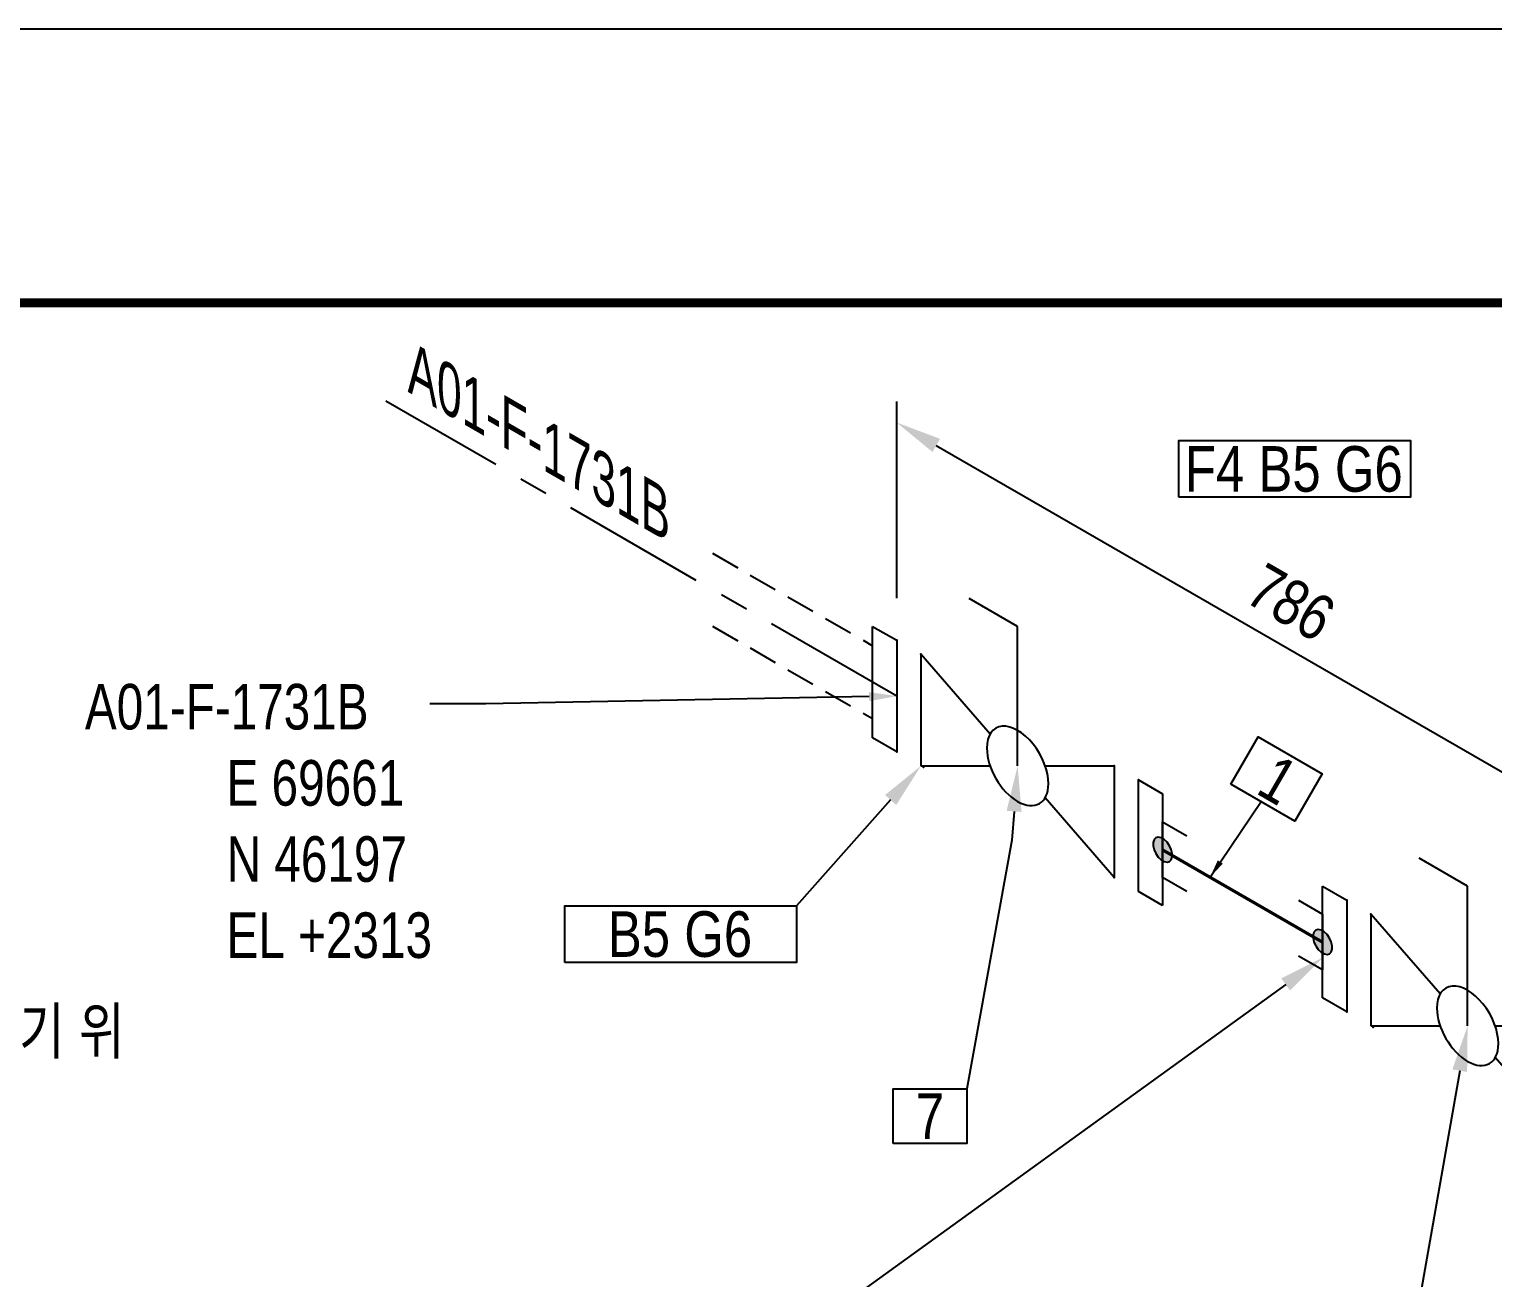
# Model space of a CAD drawing. Header units: millimetres. Extents: x 0 to 594, y 0 to 420.
# Drawn here: x 132.6 to 212.9, y 351.5 to 420 of the extents above; entities that cross this region are included whole.
import ezdxf
from ezdxf import colors
from ezdxf.entities.mleader import LeaderData, LeaderLine
from ezdxf.enums import TextEntityAlignment as Align
from ezdxf.math import Vec2, Vec3

# ---------------------------------------------------------------- set-up
doc = ezdxf.new("R2010")
doc.units = ezdxf.units.MM
doc.header["$LTSCALE"] = 0.25
doc.linetypes.add('CENTER', pattern=[50.8, 31.75, -6.35, 6.35, -6.35])
doc.linetypes.add('DASHED2', pattern=[9.525, 6.35, -3.175])
for name, color, linetype in [('기기', 6, 'Continuous'), ('밸브', 4, 'Continuous'), ('연속', 7, 'DASHED2'), ('열 추적 선', 7, 'CENTER'), ('용접', 1, 'Continuous'), ('주석', 7, 'Continuous'), ('치수', 1, 'Continuous')]:
    doc.layers.add(name, color=color, linetype=linetype)
doc.layers.add('파이프 작은 보어', color=30, linetype='Continuous', lineweight=50)
doc.styles.add('AdskIsoAnnotation', font='arial.ttf', dxfattribs={"width": 0.8, "height": 1})
doc.styles.add('AdskIsoMetric', font='arial.ttf', dxfattribs={"width": 0.8, "height": 2.5})
doc.styles.add('AdskIsoMetric-30', font='arial.ttf', dxfattribs={"width": 0.8, "height": 2.5})
doc.styles.add('MtXpl_', font='')
doc.styles.get("Standard").update_dxf_attribs({"font": 'arial.ttf'})
doc.styles.get('MtXpl_').set_extended_font_data('Gulim')
doc.dimstyles.new('AdskIsoMetric', dxfattribs={"dimtxt": 2.5, "dimasz": 2.5, "dimexe": 1, "dimexo": 2, "dimgap": 0.8, "dimtad": 1, "dimdec": 0, "dimrnd": 1, "dimzin": 0, "dimdsep": 46, "dimtxsty": 'AdskIsoMetric', "dimcen": 0, "dimclrt": 7, "dimadec": 0, "dimazin": 0, "dimtfac": 1, "dimtdec": 0, "dimtmove": 1, "dimatfit": 3, "dimfxl": 0, "dimfrac": 2, "dimtolj": 1, "dimtzin": 0, "dimarcsym": 0})

# ---------------------------------------------------------------- blocks, each defined once
blk = doc.blocks.new('볼 밸브-2-IsoRight')
at = {"color": 0, "linetype": 'ByBlock', "lineweight": -2, "extrusion": (-0.707107, -0.408248, 0.57735)}
for p, q in [((-0.3536, 0), (-0.3536, 0.4082)), ((-0.3536, 0.4082), (-0.1006, 0.1163)), ((-0.1006, -0.0002), (-0.3536, 0)), ((0.3536, 0), (0.1007, -0.0001)), ((0.3536, -0.4082), (0.3536, 0)), ((0.1125, -0.065), (0.1125, -0.065)), ((0.1006, -0.1163), (0.3536, -0.4082))]:
    blk.add_line(p, q, dxfattribs=at)
at = {"linetype": 'ByBlock'}
for start_param, end_param in [(-2.356194, 0.785398), (0.785398, 3.926991)]:
    blk.add_ellipse((0, 0), major_axis=(-0.0796, 0.1378), ratio=0.57735, start_param=start_param, end_param=end_param, dxfattribs=at)
blk = doc.blocks.new('Operator_Lever-2-IsoRight')
at = {"color": 0, "linetype": 'ByBlock', "lineweight": -2, "extrusion": (-0.707107, -0.408248, 0.57735)}
for p, q in [((0, 0), (0, -0.5103)), ((0, -0.5103), (0.1768, -0.6124))]:
    blk.add_line(p, q, dxfattribs=at)
blk = doc.blocks.new('개스킷-2-IsoRight')
at = {"color": 0, "linetype": 'ByBlock', "lineweight": -2, "extrusion": (-1, 0, 0)}
for p in [(-0.0529, 0.2347), (0.0442, 0.1786), (-0.0442, -0.1786), (0.0442, -0.2296)]:
    blk.add_point(p, dxfattribs=at)
blk = doc.blocks.new('플랜지-2-IsoRight')
at = {"color": 0, "linetype": 'ByBlock', "lineweight": -2}
blk.add_wipeout([(0.0442, -0.2296), (-0.0442, -0.1786), (-0.0442, 0.2296), (0.0442, 0.1786)], dxfattribs=at)
at = {"color": 0, "linetype": 'ByBlock', "lineweight": -2, "extrusion": (-0.707107, -0.408248, 0.57735)}
for p, q in [((-0.0442, -0.1786), (-0.0442, 0.2296)), ((-0.0442, 0.2296), (0.0442, 0.1786)), ((0.0442, 0.1786), (0.0442, -0.2296)), ((0.0442, -0.2296), (-0.0442, -0.1786))]:
    blk.add_line(p, q, dxfattribs=at)
at = {"color": 0, "linetype": 'ByBlock', "lineweight": -2}
blk.add_wipeout([(0.0442, -0.2296), (-0.0442, -0.1786), (-0.0442, 0.2296), (0.0442, 0.1786)], dxfattribs=at)
at = {"color": 0, "linetype": 'ByBlock', "lineweight": -2, "extrusion": (-0.707107, -0.408248, 0.57735)}
for p, q in [((-0.0442, -0.1786), (-0.0442, 0.2296)), ((-0.0442, 0.2296), (0.0442, 0.1786)), ((0.0442, 0.1786), (0.0442, -0.2296)), ((0.0442, -0.2296), (-0.0442, -0.1786))]:
    blk.add_line(p, q, dxfattribs=at)
blk = doc.blocks.new('*D78')
at = {"layer": 'Defpoints', "color": 0}
for p in [(180.169, 386.492), (233.517, 367.63), (233.517, 352.63)]:
    blk.add_point(p, dxfattribs=at)
at = {"layer": '치수', "color": 0, "lineweight": -2}
for p, q in [((180.169, 388.801), (180.169, 399.585)), ((182.334, 397.18), (231.352, 368.88)), ((233.517, 354.939), (233.517, 368.784))]:
    blk.add_line(p, q, dxfattribs=at)
at = {"layer": '치수', "color": 0}
for points in [[(182.543, 397.541), (182.126, 396.819), (180.169, 398.43)], [(231.56, 369.24), (231.144, 368.519), (233.517, 367.63)]]:
    blk.add_solid(points, dxfattribs=at)
at = {"layer": '치수', "color": 7, "insert": (201.793, 388.564), "char_height": 2.5, "attachment_point": 5, "rotation": 330, "style": 'AdskIsoMetric-30'}
blk.add_mtext('\\A1;786', dxfattribs=at)
blk = doc.blocks.new('SocketWeld-2-IsoRight')
blk.add_hatch(color=256).paths.add_polyline_path([(0.0055, -0.0435), (0.0057, -0.0436), (0.006, -0.0436), (0.0062, -0.0436), (0.0064, -0.0437), (0.0066, -0.0437), (0.0068, -0.0438), (0.007, -0.0438), (0.0072, -0.0439), (0.0075, -0.0439), (0.0077, -0.0439), (0.0079, -0.044), (0.0081, -0.044), (0.0083, -0.0441), (0.0085, -0.0441), (0.0088, -0.0442), (0.009, -0.0442), (0.0092, -0.0443), (0.0094, -0.0443), (0.0096, -0.0443), (0.0098, -0.0444), (0.01, -0.0444), (0.0103, -0.0445), (0.0105, -0.0445), (0.0107, -0.0446), (0.0109, -0.0446), (0.0111, -0.0446), (0.0113, -0.0447), (0.0115, -0.0447), (0.0118, -0.0448), (0.012, -0.0448), (0.0122, -0.0449), (0.0124, -0.0449), (0.0126, -0.0449), (0.0128, -0.045), (0.013, -0.045), (0.0133, -0.0451), (0.0135, -0.0451), (0.0137, -0.0452), (0.0139, -0.0452), (0.0141, -0.0453), (0.0143, -0.0453), (0.0145, -0.0453), (0.0148, -0.0454), (0.015, -0.0454), (0.0152, -0.0455), (0.0154, -0.0455), (0.0156, -0.0456), (0.0158, -0.0456), (0.0161, -0.0456), (0.0161, -0.0456), (0.0162, -0.0456), (0.0164, -0.0455), (0.0166, -0.0455), (0.0168, -0.0455), (0.017, -0.0454), (0.0171, -0.0454), (0.0173, -0.0453), (0.0175, -0.0453), (0.0177, -0.0452), (0.0179, -0.0452), (0.0181, -0.0451), (0.0182, -0.0451), (0.0184, -0.045), (0.0186, -0.045), (0.0188, -0.0449), (0.019, -0.0449), (0.0192, -0.0448), (0.0193, -0.0448), (0.0195, -0.0447), (0.0197, -0.0447), (0.0199, -0.0446), (0.0201, -0.0446), (0.0203, -0.0445), (0.0204, -0.0445), (0.0206, -0.0444), (0.0208, -0.0444), (0.021, -0.0444), (0.0212, -0.0443), (0.0213, -0.0443), (0.0215, -0.0442), (0.0217, -0.0442), (0.0219, -0.0441), (0.0221, -0.0441), (0.0223, -0.044), (0.0224, -0.044), (0.0226, -0.0439), (0.0228, -0.0439), (0.023, -0.0438), (0.0232, -0.0438), (0.0234, -0.0437), (0.0235, -0.0437), (0.0237, -0.0436), (0.0239, -0.0436), (0.0241, -0.0435), (0.0243, -0.0435), (0.0245, -0.0434), (0.0246, -0.0434), (0.0248, -0.0433), (0.025, -0.0433), (0.025, -0.0433), (0.0251, -0.0432), (0.0253, -0.043), (0.0254, -0.0429), (0.0255, -0.0428), (0.0257, -0.0426), (0.0258, -0.0425), (0.0259, -0.0424), (0.0261, -0.0422), (0.0262, -0.0421), (0.0263, -0.042), (0.0265, -0.0418), (0.0266, -0.0417), (0.0267, -0.0416), (0.0269, -0.0414), (0.027, -0.0413), (0.0271, -0.0412), (0.0273, -0.041), (0.0274, -0.0409), (0.0275, -0.0408), (0.0277, -0.0406), (0.0278, -0.0405), (0.0279, -0.0403), (0.0281, -0.0402), (0.0282, -0.0401), (0.0283, -0.0399), (0.0284, -0.0398), (0.0286, -0.0397), (0.0287, -0.0395), (0.0288, -0.0394), (0.029, -0.0393), (0.0291, -0.0391), (0.0292, -0.039), (0.0294, -0.0389), (0.0295, -0.0387), (0.0296, -0.0386), (0.0298, -0.0385), (0.0299, -0.0383), (0.03, -0.0382), (0.0302, -0.0381), (0.0303, -0.0379), (0.0304, -0.0378), (0.0306, -0.0377), (0.0307, -0.0375), (0.0308, -0.0374), (0.031, -0.0373), (0.0311, -0.0371), (0.0312, -0.037), (0.0314, -0.0369), (0.0315, -0.0367), (0.0315, -0.0367), (0.0316, -0.0365), (0.0316, -0.0363), (0.0317, -0.0361), (0.0318, -0.0359), (0.0319, -0.0357), (0.0319, -0.0355), (0.032, -0.0353), (0.0321, -0.0351), (0.0321, -0.0349), (0.0322, -0.0346), (0.0323, -0.0344), (0.0323, -0.0342), (0.0324, -0.034), (0.0325, -0.0338), (0.0325, -0.0336), (0.0326, -0.0334), (0.0327, -0.0332), (0.0328, -0.033), (0.0328, -0.0328), (0.0329, -0.0326), (0.033, -0.0324), (0.033, -0.0322), (0.0331, -0.0319), (0.0332, -0.0317), (0.0332, -0.0315), (0.0333, -0.0313), (0.0334, -0.0311), (0.0335, -0.0309), (0.0335, -0.0307), (0.0336, -0.0305), (0.0337, -0.0303), (0.0337, -0.0301), (0.0338, -0.0299), (0.0339, -0.0297), (0.0339, -0.0295), (0.034, -0.0292), (0.0341, -0.029), (0.0342, -0.0288), (0.0342, -0.0286), (0.0343, -0.0284), (0.0344, -0.0282), (0.0344, -0.028), (0.0345, -0.0278), (0.0346, -0.0276), (0.0346, -0.0274), (0.0347, -0.0272), (0.0348, -0.027), (0.0349, -0.0268), (0.0349, -0.0265), (0.0349, -0.0265), (0.0349, -0.0263), (0.0349, -0.026), (0.0349, -0.0258), (0.0349, -0.0255), (0.0349, -0.0252), (0.0349, -0.025), (0.0349, -0.0247), (0.0349, -0.0245), (0.0349, -0.0242), (0.0349, -0.0239), (0.0349, -0.0237), (0.0349, -0.0234), (0.0349, -0.0232), (0.0349, -0.0229), (0.0349, -0.0226), (0.0349, -0.0224), (0.0349, -0.0221), (0.0349, -0.0219), (0.0349, -0.0216), (0.0349, -0.0213), (0.0349, -0.0211), (0.0349, -0.0208), (0.0349, -0.0206), (0.0349, -0.0203), (0.0349, -0.02), (0.0349, -0.0198), (0.0349, -0.0195), (0.0349, -0.0192), (0.0349, -0.019), (0.0349, -0.0187), (0.0349, -0.0185), (0.0349, -0.0182), (0.0349, -0.0179), (0.0349, -0.0177), (0.0349, -0.0174), (0.0349, -0.0172), (0.0349, -0.0169), (0.0349, -0.0166), (0.0349, -0.0164), (0.0349, -0.0161), (0.0349, -0.0159), (0.0349, -0.0156), (0.0349, -0.0153), (0.0349, -0.0151), (0.0349, -0.0148), (0.0349, -0.0146), (0.0349, -0.0143), (0.0349, -0.014), (0.0349, -0.0138), (0.0349, -0.0138), (0.0349, -0.0135), (0.0348, -0.0132), (0.0347, -0.0129), (0.0346, -0.0126), (0.0346, -0.0123), (0.0345, -0.012), (0.0344, -0.0118), (0.0344, -0.0115), (0.0343, -0.0112), (0.0342, -0.0109), (0.0342, -0.0106), (0.0341, -0.0103), (0.034, -0.01), (0.0339, -0.0097), (0.0339, -0.0095), (0.0338, -0.0092), (0.0337, -0.0089), (0.0337, -0.0086), (0.0336, -0.0083), (0.0335, -0.008), (0.0335, -0.0077), (0.0334, -0.0074), (0.0333, -0.0071), (0.0332, -0.0069), (0.0332, -0.0066), (0.0331, -0.0063), (0.033, -0.006), (0.033, -0.0057), (0.0329, -0.0054), (0.0328, -0.0051), (0.0328, -0.0048), (0.0327, -0.0046), (0.0326, -0.0043), (0.0325, -0.004), (0.0325, -0.0037), (0.0324, -0.0034), (0.0323, -0.0031), (0.0323, -0.0028), (0.0322, -0.0025), (0.0321, -0.0022), (0.0321, -0.002), (0.032, -0.0017), (0.0319, -0.0014), (0.0319, -0.0011), (0.0318, -0.0008), (0.0317, -0.0005), (0.0316, -0.0002), (0.0316, 0.0001), (0.0315, 0.0003), (0.0315, 0.0003), (0.0314, 0.0006), (0.0312, 0.0009), (0.0311, 0.0012), (0.031, 0.0015), (0.0308, 0.0018), (0.0307, 0.0021), (0.0306, 0.0024), (0.0304, 0.0026), (0.0303, 0.0029), (0.0302, 0.0032), (0.03, 0.0035), (0.0299, 0.0038), (0.0298, 0.0041), (0.0296, 0.0044), (0.0295, 0.0047), (0.0294, 0.0049), (0.0292, 0.0052), (0.0291, 0.0055), (0.029, 0.0058), (0.0288, 0.0061), (0.0287, 0.0064), (0.0286, 0.0067), (0.0284, 0.007), (0.0283, 0.0072), (0.0282, 0.0075), (0.0281, 0.0078), (0.0279, 0.0081), (0.0278, 0.0084), (0.0277, 0.0087), (0.0275, 0.009), (0.0274, 0.0093), (0.0273, 0.0095), (0.0271, 0.0098), (0.027, 0.0101), (0.0269, 0.0104), (0.0267, 0.0107), (0.0266, 0.011), (0.0265, 0.0113), (0.0263, 0.0116), (0.0262, 0.0118), (0.0261, 0.0121), (0.0259, 0.0124), (0.0258, 0.0127), (0.0257, 0.013), (0.0255, 0.0133), (0.0254, 0.0136), (0.0253, 0.0139), (0.0251, 0.0141), (0.025, 0.0144), (0.025, 0.0144), (0.0248, 0.0147), (0.0246, 0.015), (0.0245, 0.0152), (0.0243, 0.0155), (0.0241, 0.0157), (0.0239, 0.016), (0.0237, 0.0162), (0.0235, 0.0165), (0.0234, 0.0168), (0.0232, 0.017), (0.023, 0.0173), (0.0228, 0.0175), (0.0226, 0.0178), (0.0224, 0.0181), (0.0223, 0.0183), (0.0221, 0.0186), (0.0219, 0.0188), (0.0217, 0.0191), (0.0215, 0.0193), (0.0213, 0.0196), (0.0212, 0.0199), (0.021, 0.0201), (0.0208, 0.0204), (0.0206, 0.0206), (0.0204, 0.0209), (0.0203, 0.0212), (0.0201, 0.0214), (0.0199, 0.0217), (0.0197, 0.0219), (0.0195, 0.0222), (0.0193, 0.0225), (0.0192, 0.0227), (0.019, 0.023), (0.0188, 0.0232), (0.0186, 0.0235), (0.0184, 0.0237), (0.0182, 0.024), (0.0181, 0.0243), (0.0179, 0.0245), (0.0177, 0.0248), (0.0175, 0.025), (0.0173, 0.0253), (0.0171, 0.0256), (0.017, 0.0258), (0.0168, 0.0261), (0.0166, 0.0263), (0.0164, 0.0266), (0.0162, 0.0268), (0.0161, 0.0271), (0.0161, 0.0271), (0.0158, 0.0273), (0.0156, 0.0275), (0.0154, 0.0277), (0.0152, 0.0279), (0.015, 0.0281), (0.0148, 0.0283), (0.0145, 0.0285), (0.0143, 0.0287), (0.0141, 0.0289), (0.0139, 0.0292), (0.0137, 0.0294), (0.0135, 0.0296), (0.0133, 0.0298), (0.013, 0.03), (0.0128, 0.0302), (0.0126, 0.0304), (0.0124, 0.0306), (0.0122, 0.0308), (0.012, 0.031), (0.0118, 0.0312), (0.0115, 0.0314), (0.0113, 0.0316), (0.0111, 0.0318), (0.0109, 0.032), (0.0107, 0.0322), (0.0105, 0.0324), (0.0103, 0.0326), (0.01, 0.0328), (0.0098, 0.033), (0.0096, 0.0332), (0.0094, 0.0334), (0.0092, 0.0337), (0.009, 0.0339), (0.0088, 0.0341), (0.0085, 0.0343), (0.0083, 0.0345), (0.0081, 0.0347), (0.0079, 0.0349), (0.0077, 0.0351), (0.0075, 0.0353), (0.0072, 0.0355), (0.007, 0.0357), (0.0068, 0.0359), (0.0066, 0.0361), (0.0064, 0.0363), (0.0062, 0.0365), (0.006, 0.0367), (0.0057, 0.0369), (0.0055, 0.0371), (0.0055, 0.0371), (0.0053, 0.0373), (0.0051, 0.0374), (0.0049, 0.0375), (0.0046, 0.0377), (0.0044, 0.0378), (0.0042, 0.0379), (0.004, 0.038), (0.0037, 0.0382), (0.0035, 0.0383), (0.0033, 0.0384), (0.003, 0.0386), (0.0028, 0.0387), (0.0026, 0.0388), (0.0024, 0.039), (0.0021, 0.0391), (0.0019, 0.0392), (0.0017, 0.0393), (0.0015, 0.0395), (0.0012, 0.0396), (0.001, 0.0397), (0.0008, 0.0399), (0.0006, 0.04), (0.0003, 0.0401), (0.0001, 0.0403), (-0.0001, 0.0404), (-0.0003, 0.0405), (-0.0006, 0.0406), (-0.0008, 0.0408), (-0.001, 0.0409), (-0.0012, 0.041), (-0.0015, 0.0412), (-0.0017, 0.0413), (-0.0019, 0.0414), (-0.0021, 0.0416), (-0.0024, 0.0417), (-0.0026, 0.0418), (-0.0028, 0.042), (-0.003, 0.0421), (-0.0033, 0.0422), (-0.0035, 0.0423), (-0.0037, 0.0425), (-0.004, 0.0426), (-0.0042, 0.0427), (-0.0044, 0.0429), (-0.0046, 0.043), (-0.0049, 0.0431), (-0.0051, 0.0433), (-0.0053, 0.0434), (-0.0055, 0.0435), (-0.0055, 0.0435), (-0.0057, 0.0436), (-0.006, 0.0436), (-0.0062, 0.0436), (-0.0064, 0.0437), (-0.0066, 0.0437), (-0.0068, 0.0438), (-0.007, 0.0438), (-0.0072, 0.0439), (-0.0075, 0.0439), (-0.0077, 0.0439), (-0.0079, 0.044), (-0.0081, 0.044), (-0.0083, 0.0441), (-0.0085, 0.0441), (-0.0088, 0.0442), (-0.009, 0.0442), (-0.0092, 0.0443), (-0.0094, 0.0443), (-0.0096, 0.0443), (-0.0098, 0.0444), (-0.01, 0.0444), (-0.0103, 0.0445), (-0.0105, 0.0445), (-0.0107, 0.0446), (-0.0109, 0.0446), (-0.0111, 0.0446), (-0.0113, 0.0447), (-0.0115, 0.0447), (-0.0118, 0.0448), (-0.012, 0.0448), (-0.0122, 0.0449), (-0.0124, 0.0449), (-0.0126, 0.0449), (-0.0128, 0.045), (-0.013, 0.045), (-0.0133, 0.0451), (-0.0135, 0.0451), (-0.0137, 0.0452), (-0.0139, 0.0452), (-0.0141, 0.0453), (-0.0143, 0.0453), (-0.0145, 0.0453), (-0.0148, 0.0454), (-0.015, 0.0454), (-0.0152, 0.0455), (-0.0154, 0.0455), (-0.0156, 0.0456), (-0.0158, 0.0456), (-0.0161, 0.0456), (-0.0161, 0.0456), (-0.0162, 0.0456), (-0.0164, 0.0455), (-0.0166, 0.0455), (-0.0168, 0.0455), (-0.017, 0.0454), (-0.0171, 0.0454), (-0.0173, 0.0453), (-0.0175, 0.0453), (-0.0177, 0.0452), (-0.0179, 0.0452), (-0.0181, 0.0451), (-0.0182, 0.0451), (-0.0184, 0.045), (-0.0186, 0.045), (-0.0188, 0.0449), (-0.019, 0.0449), (-0.0192, 0.0448), (-0.0193, 0.0448), (-0.0195, 0.0447), (-0.0197, 0.0447), (-0.0199, 0.0446), (-0.0201, 0.0446), (-0.0203, 0.0445), (-0.0204, 0.0445), (-0.0206, 0.0444), (-0.0208, 0.0444), (-0.021, 0.0444), (-0.0212, 0.0443), (-0.0213, 0.0443), (-0.0215, 0.0442), (-0.0217, 0.0442), (-0.0219, 0.0441), (-0.0221, 0.0441), (-0.0223, 0.044), (-0.0224, 0.044), (-0.0226, 0.0439), (-0.0228, 0.0439), (-0.023, 0.0438), (-0.0232, 0.0438), (-0.0234, 0.0437), (-0.0235, 0.0437), (-0.0237, 0.0436), (-0.0239, 0.0436), (-0.0241, 0.0435), (-0.0243, 0.0435), (-0.0245, 0.0434), (-0.0246, 0.0434), (-0.0248, 0.0433), (-0.025, 0.0433), (-0.025, 0.0433), (-0.0251, 0.0432), (-0.0253, 0.043), (-0.0254, 0.0429), (-0.0255, 0.0428), (-0.0257, 0.0426), (-0.0258, 0.0425), (-0.0259, 0.0424), (-0.0261, 0.0422), (-0.0262, 0.0421), (-0.0263, 0.042), (-0.0265, 0.0418), (-0.0266, 0.0417), (-0.0267, 0.0416), (-0.0269, 0.0414), (-0.027, 0.0413), (-0.0271, 0.0412), (-0.0273, 0.041), (-0.0274, 0.0409), (-0.0275, 0.0408), (-0.0277, 0.0406), (-0.0278, 0.0405), (-0.0279, 0.0403), (-0.0281, 0.0402), (-0.0282, 0.0401), (-0.0283, 0.0399), (-0.0284, 0.0398), (-0.0286, 0.0397), (-0.0287, 0.0395), (-0.0288, 0.0394), (-0.029, 0.0393), (-0.0291, 0.0391), (-0.0292, 0.039), (-0.0294, 0.0389), (-0.0295, 0.0387), (-0.0296, 0.0386), (-0.0298, 0.0385), (-0.0299, 0.0383), (-0.03, 0.0382), (-0.0302, 0.0381), (-0.0303, 0.0379), (-0.0304, 0.0378), (-0.0306, 0.0377), (-0.0307, 0.0375), (-0.0308, 0.0374), (-0.031, 0.0373), (-0.0311, 0.0371), (-0.0312, 0.037), (-0.0314, 0.0369), (-0.0315, 0.0367), (-0.0315, 0.0367), (-0.0316, 0.0365), (-0.0316, 0.0363), (-0.0317, 0.0361), (-0.0318, 0.0359), (-0.0319, 0.0357), (-0.0319, 0.0355), (-0.032, 0.0353), (-0.0321, 0.0351), (-0.0321, 0.0349), (-0.0322, 0.0346), (-0.0323, 0.0344), (-0.0323, 0.0342), (-0.0324, 0.034), (-0.0325, 0.0338), (-0.0325, 0.0336), (-0.0326, 0.0334), (-0.0327, 0.0332), (-0.0328, 0.033), (-0.0328, 0.0328), (-0.0329, 0.0326), (-0.033, 0.0324), (-0.033, 0.0322), (-0.0331, 0.0319), (-0.0332, 0.0317), (-0.0332, 0.0315), (-0.0333, 0.0313), (-0.0334, 0.0311), (-0.0335, 0.0309), (-0.0335, 0.0307), (-0.0336, 0.0305), (-0.0337, 0.0303), (-0.0337, 0.0301), (-0.0338, 0.0299), (-0.0339, 0.0297), (-0.0339, 0.0295), (-0.034, 0.0292), (-0.0341, 0.029), (-0.0342, 0.0288), (-0.0342, 0.0286), (-0.0343, 0.0284), (-0.0344, 0.0282), (-0.0344, 0.028), (-0.0345, 0.0278), (-0.0346, 0.0276), (-0.0346, 0.0274), (-0.0347, 0.0272), (-0.0348, 0.027), (-0.0349, 0.0268), (-0.0349, 0.0265), (-0.0349, 0.0265), (-0.0349, 0.0263), (-0.0349, 0.026), (-0.0349, 0.0258), (-0.0349, 0.0255), (-0.0349, 0.0252), (-0.0349, 0.025), (-0.0349, 0.0247), (-0.0349, 0.0245), (-0.0349, 0.0242), (-0.0349, 0.0239), (-0.0349, 0.0237), (-0.0349, 0.0234), (-0.0349, 0.0232), (-0.0349, 0.0229), (-0.0349, 0.0226), (-0.0349, 0.0224), (-0.0349, 0.0221), (-0.0349, 0.0219), (-0.0349, 0.0216), (-0.0349, 0.0213), (-0.0349, 0.0211), (-0.0349, 0.0208), (-0.0349, 0.0206), (-0.0349, 0.0203), (-0.0349, 0.02), (-0.0349, 0.0198), (-0.0349, 0.0195), (-0.0349, 0.0192), (-0.0349, 0.019), (-0.0349, 0.0187), (-0.0349, 0.0185), (-0.0349, 0.0182), (-0.0349, 0.0179), (-0.0349, 0.0177), (-0.0349, 0.0174), (-0.0349, 0.0172), (-0.0349, 0.0169), (-0.0349, 0.0166), (-0.0349, 0.0164), (-0.0349, 0.0161), (-0.0349, 0.0159), (-0.0349, 0.0156), (-0.0349, 0.0153), (-0.0349, 0.0151), (-0.0349, 0.0148), (-0.0349, 0.0146), (-0.0349, 0.0143), (-0.0349, 0.014), (-0.0349, 0.0138), (-0.0349, 0.0138), (-0.0349, 0.0135), (-0.0348, 0.0132), (-0.0347, 0.0129), (-0.0346, 0.0126), (-0.0346, 0.0123), (-0.0345, 0.012), (-0.0344, 0.0118), (-0.0344, 0.0115), (-0.0343, 0.0112), (-0.0342, 0.0109), (-0.0342, 0.0106), (-0.0341, 0.0103), (-0.034, 0.01), (-0.0339, 0.0097), (-0.0339, 0.0095), (-0.0338, 0.0092), (-0.0337, 0.0089), (-0.0337, 0.0086), (-0.0336, 0.0083), (-0.0335, 0.008), (-0.0335, 0.0077), (-0.0334, 0.0074), (-0.0333, 0.0071), (-0.0332, 0.0069), (-0.0332, 0.0066), (-0.0331, 0.0063), (-0.033, 0.006), (-0.033, 0.0057), (-0.0329, 0.0054), (-0.0328, 0.0051), (-0.0328, 0.0048), (-0.0327, 0.0046), (-0.0326, 0.0043), (-0.0325, 0.004), (-0.0325, 0.0037), (-0.0324, 0.0034), (-0.0323, 0.0031), (-0.0323, 0.0028), (-0.0322, 0.0025), (-0.0321, 0.0022), (-0.0321, 0.002), (-0.032, 0.0017), (-0.0319, 0.0014), (-0.0319, 0.0011), (-0.0318, 0.0008), (-0.0317, 0.0005), (-0.0316, 0.0002), (-0.0316, -0.0001), (-0.0315, -0.0003), (-0.0315, -0.0003), (-0.0314, -0.0006), (-0.0312, -0.0009), (-0.0311, -0.0012), (-0.031, -0.0015), (-0.0308, -0.0018), (-0.0307, -0.0021), (-0.0306, -0.0024), (-0.0304, -0.0026), (-0.0303, -0.0029), (-0.0302, -0.0032), (-0.03, -0.0035), (-0.0299, -0.0038), (-0.0298, -0.0041), (-0.0296, -0.0044), (-0.0295, -0.0047), (-0.0294, -0.0049), (-0.0292, -0.0052), (-0.0291, -0.0055), (-0.029, -0.0058), (-0.0288, -0.0061), (-0.0287, -0.0064), (-0.0286, -0.0067), (-0.0284, -0.007), (-0.0283, -0.0072), (-0.0282, -0.0075), (-0.0281, -0.0078), (-0.0279, -0.0081), (-0.0278, -0.0084), (-0.0277, -0.0087), (-0.0275, -0.009), (-0.0274, -0.0093), (-0.0273, -0.0095), (-0.0271, -0.0098), (-0.027, -0.0101), (-0.0269, -0.0104), (-0.0267, -0.0107), (-0.0266, -0.011), (-0.0265, -0.0113), (-0.0263, -0.0116), (-0.0262, -0.0118), (-0.0261, -0.0121), (-0.0259, -0.0124), (-0.0258, -0.0127), (-0.0257, -0.013), (-0.0255, -0.0133), (-0.0254, -0.0136), (-0.0253, -0.0139), (-0.0251, -0.0141), (-0.025, -0.0144), (-0.025, -0.0144), (-0.0248, -0.0147), (-0.0246, -0.015), (-0.0245, -0.0152), (-0.0243, -0.0155), (-0.0241, -0.0157), (-0.0239, -0.016), (-0.0237, -0.0162), (-0.0235, -0.0165), (-0.0234, -0.0168), (-0.0232, -0.017), (-0.023, -0.0173), (-0.0228, -0.0175), (-0.0226, -0.0178), (-0.0224, -0.0181), (-0.0223, -0.0183), (-0.0221, -0.0186), (-0.0219, -0.0188), (-0.0217, -0.0191), (-0.0215, -0.0193), (-0.0213, -0.0196), (-0.0212, -0.0199), (-0.021, -0.0201), (-0.0208, -0.0204), (-0.0206, -0.0206), (-0.0204, -0.0209), (-0.0203, -0.0212), (-0.0201, -0.0214), (-0.0199, -0.0217), (-0.0197, -0.0219), (-0.0195, -0.0222), (-0.0193, -0.0225), (-0.0192, -0.0227), (-0.019, -0.023), (-0.0188, -0.0232), (-0.0186, -0.0235), (-0.0184, -0.0237), (-0.0182, -0.024), (-0.0181, -0.0243), (-0.0179, -0.0245), (-0.0177, -0.0248), (-0.0175, -0.025), (-0.0173, -0.0253), (-0.0171, -0.0256), (-0.017, -0.0258), (-0.0168, -0.0261), (-0.0166, -0.0263), (-0.0164, -0.0266), (-0.0162, -0.0268), (-0.0161, -0.0271), (-0.0161, -0.0271), (-0.0158, -0.0273), (-0.0156, -0.0275), (-0.0154, -0.0277), (-0.0152, -0.0279), (-0.015, -0.0281), (-0.0148, -0.0283), (-0.0145, -0.0285), (-0.0143, -0.0287), (-0.0141, -0.0289), (-0.0139, -0.0292), (-0.0137, -0.0294), (-0.0135, -0.0296), (-0.0133, -0.0298), (-0.013, -0.03), (-0.0128, -0.0302), (-0.0126, -0.0304), (-0.0124, -0.0306), (-0.0122, -0.0308), (-0.012, -0.031), (-0.0118, -0.0312), (-0.0115, -0.0314), (-0.0113, -0.0316), (-0.0111, -0.0318), (-0.0109, -0.032), (-0.0107, -0.0322), (-0.0105, -0.0324), (-0.0103, -0.0326), (-0.01, -0.0328), (-0.0098, -0.033), (-0.0096, -0.0332), (-0.0094, -0.0334), (-0.0092, -0.0337), (-0.009, -0.0339), (-0.0088, -0.0341), (-0.0085, -0.0343), (-0.0083, -0.0345), (-0.0081, -0.0347), (-0.0079, -0.0349), (-0.0077, -0.0351), (-0.0075, -0.0353), (-0.0072, -0.0355), (-0.007, -0.0357), (-0.0068, -0.0359), (-0.0066, -0.0361), (-0.0064, -0.0363), (-0.0062, -0.0365), (-0.006, -0.0367), (-0.0057, -0.0369), (-0.0055, -0.0371), (-0.0055, -0.0371), (-0.0053, -0.0373), (-0.0051, -0.0374), (-0.0049, -0.0375), (-0.0046, -0.0377), (-0.0044, -0.0378), (-0.0042, -0.0379), (-0.004, -0.038), (-0.0037, -0.0382), (-0.0035, -0.0383), (-0.0033, -0.0384), (-0.003, -0.0386), (-0.0028, -0.0387), (-0.0026, -0.0388), (-0.0024, -0.039), (-0.0021, -0.0391), (-0.0019, -0.0392), (-0.0017, -0.0393), (-0.0015, -0.0395), (-0.0012, -0.0396), (-0.001, -0.0397), (-0.0008, -0.0399), (-0.0006, -0.04), (-0.0003, -0.0401), (-0.0001, -0.0403), (0.0001, -0.0404), (0.0003, -0.0405), (0.0006, -0.0406), (0.0008, -0.0408), (0.001, -0.0409), (0.0012, -0.041), (0.0015, -0.0412), (0.0017, -0.0413), (0.0019, -0.0414), (0.0021, -0.0416), (0.0024, -0.0417), (0.0026, -0.0418), (0.0028, -0.042), (0.003, -0.0421), (0.0033, -0.0422), (0.0035, -0.0423), (0.0037, -0.0425), (0.004, -0.0426), (0.0042, -0.0427), (0.0044, -0.0429), (0.0046, -0.043), (0.0049, -0.0431), (0.0051, -0.0433), (0.0053, -0.0434)], flags=0)
at = {"color": 0, "linetype": 'ByBlock', "lineweight": -2, "extrusion": (-0.707107, -0.408248, 0.57735)}
for p, q in [((-0.0884, 0.1531), (0, 0.1021)), ((0, 0.1021), (0, -0.1021)), ((-0.0315, 0.0367), (-0.0349, 0.0265)), ((-0.0349, 0.0265), (-0.0349, 0.0138)), ((-0.0349, 0.0138), (-0.0315, -0.0003)), ((-0.025, 0.0433), (-0.0315, 0.0367)), ((-0.0161, 0.0456), (-0.025, 0.0433)), ((-0.0055, 0.0435), (-0.0161, 0.0456)), ((0.0055, 0.0371), (-0.0055, 0.0435)), ((0.0161, 0.0271), (0.0055, 0.0371)), ((0.025, 0.0144), (0.0161, 0.0271)), ((0.0315, 0.0003), (0.025, 0.0144)), ((0.0349, -0.0138), (0.0315, 0.0003)), ((0, -0.1021), (-0.0884, -0.051)), ((-0.0315, -0.0003), (-0.025, -0.0144)), ((-0.025, -0.0144), (-0.0161, -0.0271)), ((-0.0161, -0.0271), (-0.0055, -0.0371)), ((-0.0055, -0.0371), (0.0055, -0.0435)), ((0.0055, -0.0435), (0.0161, -0.0456)), ((0.0161, -0.0456), (0.025, -0.0433)), ((0.025, -0.0433), (0.0315, -0.0367)), ((0.0315, -0.0367), (0.0349, -0.0265)), ((0.0349, -0.0265), (0.0349, -0.0138))]:
    blk.add_line(p, q, dxfattribs=at)
blk = doc.blocks.new('AnnoRect')
at = {"color": 0, "linetype": 'ByBlock', "lineweight": -2}
blk.add_wipeout([(-0.81, -0.6), (-0.81, 0.6), (0.81, 0.6), (0.81, -0.6)], dxfattribs=at)
blk.add_lwpolyline([(-0.81, -0.6), (-0.81, 0.6), (0.81, 0.6), (0.81, -0.6)], close=True, dxfattribs=at)
at = {"color": 0, "linetype": 'ByBlock', "lineweight": -2, "style": 'AdskIsoAnnotation', "width": 0.8}
blk.add_attdef('XX', text='', height=1, dxfattribs=at).set_placement((0, 0), align=Align.MIDDLE_CENTER)

msp = doc.modelspace()

# ---------------------------------------------------------------- block references
at = {"layer": '밸브', "xscale": 15, "yscale": 15, "zscale": 15}
for name, p, rotation in [('Operator_Lever-2-IsoRight', (186.7984, 379.6027), 179.9999999404766), ('개스킷-2-IsoRight', (180.8321, 383.0473), 179.9999999384744), ('볼 밸브-2-IsoRight', (186.7984, 379.6027), 179.9999999404766), ('플랜지-2-IsoRight', (194.0904, 375.3926), 179.9999999384895), ('Operator_Lever-2-IsoRight', (211.4836, 365.3507), 179.9999999383981), ('개스킷-2-IsoRight', (205.5173, 368.7953), 179.9999999552383), ('볼 밸브-2-IsoRight', (211.4836, 365.3507), 179.9999999383981)]:
    msp.add_blockref(name, p, dxfattribs=dict(at, rotation=rotation))

# ---------------------------------------------------------------- texts
at = {"layer": '기기', "style": 'AdskIsoMetric-30', "oblique": 330, "width": 0.8}
msp.add_text('A01-F-1731B', height=2.5, rotation=330, dxfattribs=at).set_placement((153.3373, 400.1205))
at = {"layer": '주석', "style": 'MtXpl_', "width": 0.8}
for s, p in [('A01-F-1731B', (135.6306, 381.6007)), ('E 69661', (143.3988, 377.4238)), ('N 46197', (143.407, 373.2469)), ('EL +2313', (143.3988, 369.07))]:
    msp.add_text(s, height=2.5, dxfattribs=at).set_placement(p)
at = {"layer": '주석', "insert": (127, 363.5567), "char_height": 2.5, "attachment_point": 7, "style": 'AdskIsoAnnotation'}
msp.add_mtext('{\\Q0;작동기 위}', dxfattribs=at)

# ---------------------------------------------------------------- leaders
at = {"layer": '주석'}
ml = msp.add_multileader_mtext('Standard', dxfattribs=at)
ml.set_content('')
ml.set_leader_properties()
ml.build(insert=Vec2(0, 0))
ml.multileader.update_dxf_attribs({"dogleg_length": 0, "arrow_head_size": 2.5})
ctx = ml.context
ctx.base_point, ctx.arrow_head_size, ctx.plane_origin = Vec3(174.6653, 371.9308), 2.5, Vec3(0, 7.8901)
notes = []
notes.append((ctx, [(0, (1, 1, 0), (174.6653, 371.9308), (-1, 0), 0, [(0, [(181.4951, 379.6027)], 0, [])])]))
ctx.mtext, ml.multileader.dxf.content_type = None, 0
ml = msp.add_multileader_mtext('Standard', dxfattribs=at)
ml.set_content('')
ml.set_leader_properties()
ml.build(insert=Vec2(0, 0))
ml.multileader.update_dxf_attribs({"dogleg_length": 0, "arrow_head_size": 2.5})
ctx = ml.context
ctx.base_point, ctx.arrow_head_size, ctx.plane_origin = Vec3(184.0146, 361.8901), 2.5, Vec3(0, 7.8901)
notes.append((ctx, [(0, (1, 1, 0), (184.0146, 361.8901), (-1, 0), 0, [(0, [(186.7984, 379.6027), (186.4805, 375.5326)], 0, [])])]))
ctx.mtext, ml.multileader.dxf.content_type = None, 0
ml = msp.add_multileader_mtext('Standard', dxfattribs=at)
ml.set_content('')
ml.set_leader_properties()
ml.build(insert=Vec2(0, 0))
ml.multileader.update_dxf_attribs({"dogleg_length": 0, "arrow_head_size": 0})
ctx = ml.context
ctx.base_point, ctx.arrow_head_size, ctx.plane_origin = Vec3(200.157, 377.6447), 0, Vec3(0, 7.8901)
notes.append((ctx, [(0, (1, 1, 0), (200.157, 377.6447), (-1, 0), 0, [(0, [(197.3562, 373.5071)], 0, [])])]))
ctx.mtext, ml.multileader.dxf.content_type = None, 0
ml = msp.add_multileader_mtext('Standard', dxfattribs=at)
ml.set_content('')
ml.set_leader_properties()
ml.build(insert=Vec2(0, 0))
ml.multileader.update_dxf_attribs({"dogleg_length": 0, "arrow_head_size": 2.5})
ctx = ml.context
ctx.base_point, ctx.arrow_head_size, ctx.plane_origin = Vec3(207.0146, 339.8901), 2.5, Vec3(0, 7.8901)
notes.append((ctx, [(0, (1, 1, 0), (207.0146, 339.8901), (-1, 0), 0, [(0, [(211.4836, 365.3507)], 0, [])])]))
ctx.mtext, ml.multileader.dxf.content_type = None, 0
for ctx, leaders in notes:
    for number, flags, end, landing, length, lines in leaders:
        leader = LeaderData()
        leader.index, (leader.has_last_leader_line, leader.has_dogleg_vector, leader.attachment_direction) = number, flags
        leader.last_leader_point, leader.dogleg_vector, leader.dogleg_length = Vec3(end), Vec3(landing), length
        for number, points, colour, breaks in lines:
            line = LeaderLine()
            line.index, line.vertices, line.color, line.breaks = number, Vec3.list(points), colors.encode_raw_color(colour), breaks
            leader.lines.append(line)
        ctx.leaders.append(leader)

# ---------------------------------------------------------------- next in the draw order: block references
at = {"layer": '밸브', "xscale": 15, "yscale": 15, "zscale": 15}
for name, p, rotation in [('개스킷-2-IsoRight', (192.7646, 376.1581), 179.9999999385377), ('플랜지-2-IsoRight', (204.1915, 369.5607), 359.999999921494)]:
    msp.add_blockref(name, p, dxfattribs=dict(at, rotation=rotation))
at = {"layer": '연속', "xscale": 15, "yscale": 15, "zscale": 15, "rotation": 359.9999999385225}
msp.add_blockref('플랜지-2-IsoRight', (179.5063, 383.8128), dxfattribs=at)
at = {"layer": '용접', "xscale": 15, "yscale": 15, "zscale": 15, "rotation": 179.9999999384174}
msp.add_blockref('SocketWeld-2-IsoRight', (194.7533, 375.0099), dxfattribs=at)
at = {"layer": '주석'}
ref = msp.add_blockref('AnnoRect', (168.3154, 370.3796), dxfattribs=dict(at, xscale=7.844095940959409, yscale=2.585266030013643, zscale=2.5))
ref.add_attrib('XX_001', 'B5 G6', (164.3167, 369.1296), dxfattribs={"layer": '0', "color": 0, "linetype": 'ByBlock', "lineweight": -2, "height": 2.5, "style": 'AdskIsoAnnotation', "width": 0.8})

# ---------------------------------------------------------------- next in the draw order: linework, layer by layer
at = {"layer": '연속'}
for p, q in [((170.0681, 391.2619), (178.8434, 386.1955)), ((170.0681, 387.2619), (178.8434, 382.1955))]:
    msp.add_line(p, q, dxfattribs=at)
at = {"layer": '열 추적 선', "color": 1}
msp.add_line((180.1692, 383.43), (152.1478, 399.6082), dxfattribs=at)
at = {"layer": '파이프 작은 보어'}
msp.add_lwpolyline([(194.7533, 375.0099), (203.5286, 369.9435)], dxfattribs=at)

# ---------------------------------------------------------------- next in the draw order: block references
at = {"layer": '용접', "xscale": 15, "yscale": 15, "zscale": 15, "rotation": 359.9999999384174}
msp.add_blockref('SocketWeld-2-IsoRight', (203.5286, 369.9435), dxfattribs=at)

# ---------------------------------------------------------------- next in the draw order: dimensions: what is measured, and where the dimension line sits
at = {"layer": '치수'}
dim = msp.add_linear_dim(base=(233.5171, 367.6296), p1=(180.1692, 386.4919), p2=(233.5171, 352.6296), angle=330, text='786', dimstyle='AdskIsoMetric', override={"dimtad": 0, "dimlfac": 10.724077, "dimtxsty": 'AdskIsoMetric-30', "dimse1": 0, "dimse2": 0, "dimsd1": 0, "dimsd2": 0, "dimtmove": 1}, dxfattribs=at)
dim.commit()
dim.dimension.update_dxf_attribs({"geometry": '*D78', "text_midpoint": (201.7926, 388.5636), "dimtype": 160})

# ---------------------------------------------------------------- next in the draw order: leaders
at = {"layer": '주석'}
ml = msp.add_multileader_mtext('Standard', dxfattribs=at)
ml.set_content('')
ml.set_leader_properties()
ml.build(insert=Vec2(0, 0))
ml.multileader.update_dxf_attribs({"dogleg_length": 3.0619, "arrow_head_size": 1.5176})
ctx = ml.context
ctx.base_point, ctx.arrow_head_size, ctx.plane_origin = Vec3(154.5566, 383.0066), 1.5176, Vec3(0, 7.8901)
notes = []
notes.append((ctx, [(0, (1, 1, 0), (157.6184, 383.0066), (-1, 0), 3.0619, [(0, [(180.1692, 383.43)], 0, [])])]))
ctx.mtext, ml.multileader.dxf.content_type = None, 0
ml = msp.add_multileader_mtext('Standard', dxfattribs=at)
ml.set_content('')
ml.set_leader_properties()
ml.build(insert=Vec2(0, 0))
ml.multileader.update_dxf_attribs({"dogleg_length": 0, "arrow_head_size": 2.5})
ctx = ml.context
ctx.base_point, ctx.arrow_head_size, ctx.plane_origin = Vec3(176.3499, 349.4412), 2.5, Vec3(0, 7.8901)
notes.append((ctx, [(0, (1, 1, 0), (176.3499, 349.4412), (-1, 0), 0, [(0, [(203.5286, 369.0817)], 0, [])])]))
ctx.mtext, ml.multileader.dxf.content_type = None, 0
for ctx, leaders in notes:
    for number, flags, end, landing, length, lines in leaders:
        leader = LeaderData()
        leader.index, (leader.has_last_leader_line, leader.has_dogleg_vector, leader.attachment_direction) = number, flags
        leader.last_leader_point, leader.dogleg_vector, leader.dogleg_length = Vec3(end), Vec3(landing), length
        for number, points, colour, breaks in lines:
            line = LeaderLine()
            line.index, line.vertices, line.color, line.breaks = number, Vec3.list(points), colors.encode_raw_color(colour), breaks
            leader.lines.append(line)
        ctx.leaders.append(leader)

# ---------------------------------------------------------------- next in the draw order: block references
ref = msp.add_blockref('AnnoRect', (202, 395.8901), dxfattribs=dict(at, xscale=7.844095940959409, yscale=2.585266030013643, zscale=2.5))
ref.add_attrib('XX_001', 'F4 B5 G6', (195.9707, 394.6401), dxfattribs={"layer": '0', "color": 0, "linetype": 'ByBlock', "lineweight": -2, "height": 2.5, "style": 'AdskIsoAnnotation', "width": 0.8})
ref = msp.add_blockref('AnnoRect', (201, 378.8901), dxfattribs=dict(at, xscale=2.5, yscale=2.5, zscale=2.5, rotation=329.9999998145197))
ref.add_attrib('XX_001', '1', (199.79, 378.1394), dxfattribs={"layer": '0', "color": 0, "linetype": 'ByBlock', "lineweight": -2, "height": 2.5, "rotation": 330, "style": 'AdskIsoAnnotation', "width": 0.8})
ref = msp.add_blockref('AnnoRect', (181.9909, 360.3901), dxfattribs=dict(at, xscale=2.5, yscale=2.5, zscale=2.5))
ref.add_attrib('XX_001', '7', (181.2112, 359.1401), dxfattribs={"layer": '0', "color": 0, "linetype": 'ByBlock', "lineweight": -2, "height": 2.5, "style": 'AdskIsoAnnotation', "width": 0.8})

# ---------------------------------------------------------------- next in the draw order: linework, layer by layer
msp.add_lwpolyline([(0, 0), (594, 0), (594, 420), (0, 420)], close=True)
at = {"const_width": 0.5}
msp.add_lwpolyline([(15, 15), (579, 15), (579, 405), (15, 405)], close=True, dxfattribs=at)

doc.saveas('drawing.dxf')
